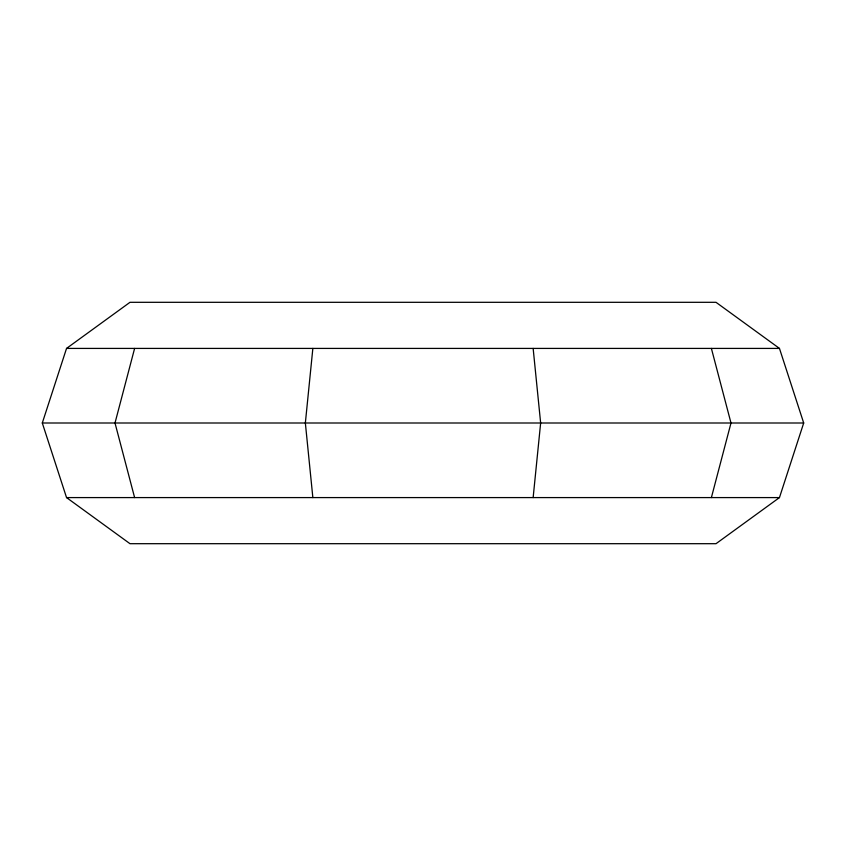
<?xml version="1.0" encoding="UTF-8"?>
<svg xmlns="http://www.w3.org/2000/svg" width="846" height="846" viewBox="0 0 846 846"><rect width="100%" height="100%" fill="white"/><g stroke="black" fill="none" stroke-linecap="round" stroke-linejoin="round"><path stroke-width="1.27" d="M312.851 348.415L305.353 423L312.851 497.585M533.149 497.585L540.647 423L533.149 348.415M134.609 348.415L115.003 423L134.609 497.585M711.391 497.585L730.997 423L711.391 348.415M42.3 423L66.538 348.415L129.988 302.308L716.012 302.308L779.462 348.415L803.7 423L779.462 497.585L716.012 543.692L129.988 543.692L66.538 497.585L42.3 423L803.7 423M66.538 348.415L779.462 348.415M66.538 497.585L779.462 497.585"/></g></svg>
